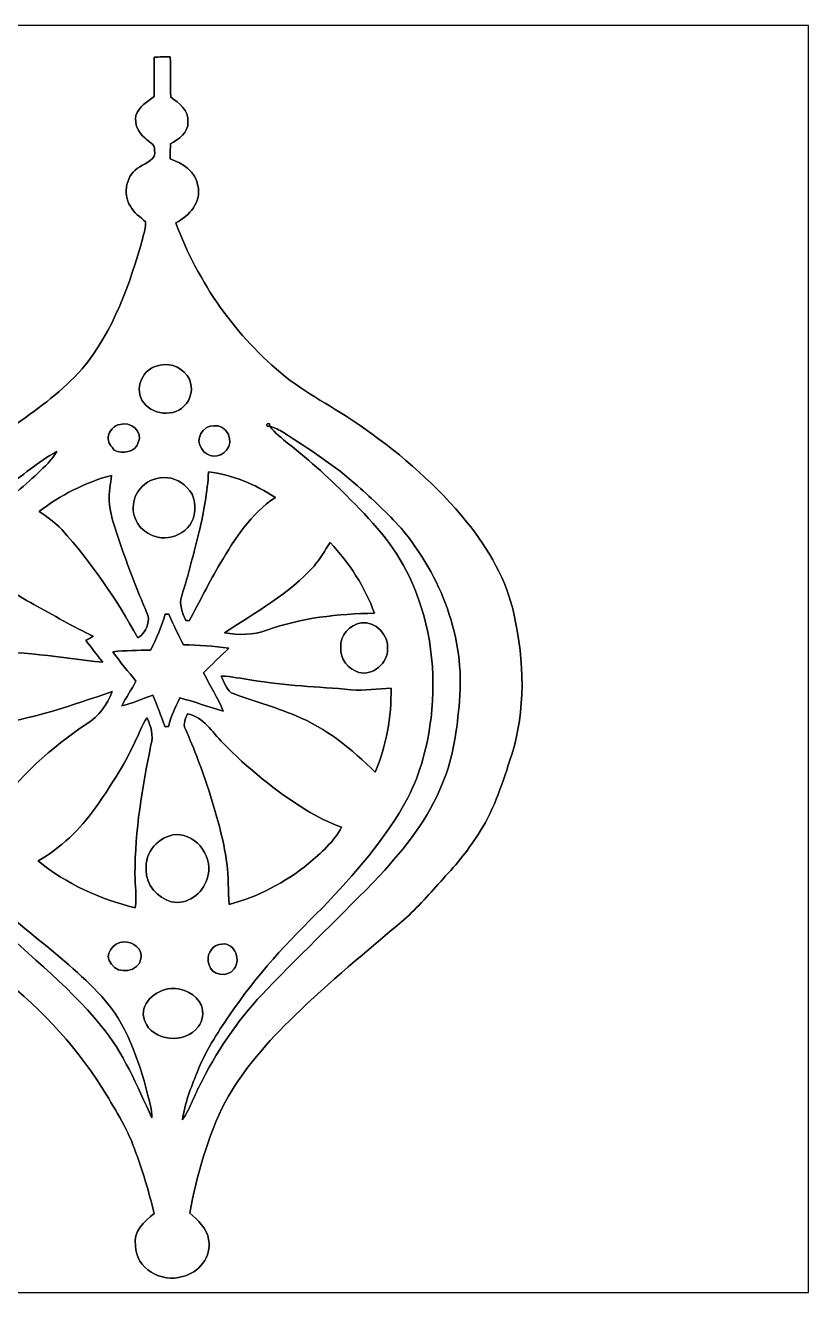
# Model space of a CAD drawing. Header units: centimetres. Extents: x -16.8 to 16.8, y -16.7 to 16.7.
# Drawn here: x -3.83 to 16.77, y -16.67 to 16.67 of the extents above; entities that cross this region are included whole.
import ezdxf

# ---------------------------------------------------------------- set-up
doc = ezdxf.new("R2010")
doc.units = ezdxf.units.CM
doc.header["$MEASUREMENT"] = 0
doc.layers.add('Layer 1', color=7, linetype='Continuous')

msp = doc.modelspace()

# ---------------------------------------------------------------- linework, layer by layer
at = {"layer": 'Layer 1', "color": 7}
for points, knots in [([(-16.77458, 16.66875), (-16.77458, 16.66875), (16.77458, 16.66875), (16.77458, 16.66875), (16.77458, 16.66875), (16.77458, 16.66875), (16.77458, -16.66875), (16.77458, -16.66875), (16.77458, -16.66875), (16.77458, -16.66875), (-16.77458, -16.66875), (-16.77458, -16.66875), (-16.77458, -16.66875), (-16.77458, -16.66875), (-16.77458, 16.66875), (-16.77458, 16.66875), (-16.77458, 16.66875), (-16.77458, 16.66875), (-16.77458, 16.66875), (-16.77458, 16.66875)], [0, 0, 0, 0, 0.16666667, 0.16666667, 0.16666667, 0.16666667, 0.33333333, 0.33333333, 0.33333333, 0.33333333, 0.5, 0.5, 0.5, 0.5, 0.66666667, 0.66666667, 0.66666667, 0.66666667, 1, 1, 1, 1]), ([(-0.44027, 15.83196), (-0.44238, 15.48694), (-0.44027, 15.14193), (-0.44097, 14.79726), (-0.44097, 14.79726), (-0.63324, 14.66532), (-0.84561, 14.52704), (-0.92498, 14.29456), (-0.92498, 14.29456), (-0.96661, 14.07336), (-0.86254, 13.84265), (-0.68898, 13.70647), (-0.68898, 13.70647), (-0.60008, 13.61158), (-0.40958, 13.55196), (-0.43674, 13.38968), (-0.43674, 13.38968), (-0.375, 13.1258), (-0.66111, 13.05877), (-0.82021, 12.948), (-0.82021, 12.948), (-1.18145, 12.7568), (-1.28552, 12.24633), (-1.06998, 11.90978), (-1.06998, 11.90978), (-0.98425, 11.73163), (-0.80574, 11.63461), (-0.67381, 11.49667), (-0.67381, 11.49667), (-0.6537, 11.35733), (-0.71473, 11.21833), (-0.74189, 11.08251), (-0.74189, 11.08251), (-1.08232, 9.85979), (-1.51659, 8.62083), (-2.34033, 7.63164), (-2.34033, 7.63164), (-2.84163, 7.06684), (-3.44946, 6.61282), (-4.06929, 6.18631), (-4.06929, 6.18631), (-5.34035, 5.2892), (-6.70313, 4.47604), (-7.74453, 3.29883), (-7.74453, 3.29883), (-8.45608, 2.52801), (-8.96902, 1.57163), (-9.19057, 0.54434), (-9.19057, 0.54434), (-9.46468, -0.58632), (-9.37189, -1.77341), (-9.10026, -2.89525), (-9.10026, -2.89525), (-8.79722, -4.01144), (-8.25429, -5.06624), (-7.48489, -5.93302), (-7.48489, -5.93302), (-6.68126, -6.84565), (-5.59999, -7.43303), (-4.66901, -8.1975), (-4.66901, -8.1975), (-3.57082, -9.06992), (-2.56434, -10.0778), (-1.81892, -11.27337), (-1.81892, -11.27337), (-1.50213, -11.7923), (-1.17016, -12.30877), (-0.96061, -12.88344), (-0.96061, -12.88344), (-0.75883, -13.44154), (-0.58067, -14.00916), (-0.4445, -14.58736), (-0.4445, -14.58736), (-0.70661, -14.78774), (-1.00436, -15.06855), (-0.93521, -15.43332), (-0.93521, -15.43332), (-0.93451, -16.02811), (-0.23989, -16.42745), (0.2988, -16.24189), (0.2988, -16.24189), (0.72778, -16.15757), (1.08126, -15.7159), (0.98743, -15.27351), (0.98743, -15.27351), (0.94721, -14.97647), (0.70344, -14.76199), (0.49071, -14.57607), (0.49071, -14.57607), (0.68227, -13.5703), (0.95885, -12.57194), (1.42452, -11.65613), (1.42452, -11.65613), (1.88912, -10.79606), (2.54988, -10.06299), (3.24873, -9.38742), (3.24873, -9.38742), (4.15784, -8.49171), (5.15338, -7.69161), (6.12034, -6.86082), (6.12034, -6.86082), (6.49958, -6.5345), (6.82237, -6.15103), (7.1561, -5.78026), (7.1561, -5.78026), (7.52122, -5.39821), (7.85424, -4.98334), (8.13082, -4.53249), (8.13082, -4.53249), (8.52382, -3.92183), (8.73054, -3.21733), (8.95738, -2.53436), (8.95738, -2.53436), (9.33379, -1.34267), (9.29464, -0.0575), (9.02617, 1.15288), (9.02617, 1.15288), (8.83779, 2.06728), (8.35413, 2.89101), (7.77557, 3.61209), (7.77557, 3.61209), (7.00899, 4.55013), (6.09141, 5.35764), (5.10081, 6.0519), (5.10081, 6.0519), (4.42983, 6.5472), (3.66959, 6.90774), (3.01307, 7.42386), (3.01307, 7.42386), (1.70603, 8.47549), (0.70344, 9.90106), (0.12665, 11.4741), (0.12665, 11.4741), (0.48648, 11.6519), (0.80821, 12.02831), (0.70661, 12.45517), (0.70661, 12.45517), (0.64876, 12.82594), (0.30163, 13.0362), (-0.02223, 13.1572), (-0.02223, 13.1572), (-0.02434, 13.28808), (-0.01976, 13.41931), (-0.01552, 13.55019), (-0.01552, 13.55019), (0.19509, 13.67578), (0.46637, 13.84229), (0.44132, 14.12734), (0.44132, 14.12734), (0.48189, 14.43637), (0.20496, 14.61982), (-0.00953, 14.77786), (-0.00953, 14.77786), (-0.01729, 15.1317), (-0.01693, 15.48518), (-0.01976, 15.83866), (-0.01976, 15.83866), (-0.16016, 15.84325), (-0.30057, 15.83725), (-0.44027, 15.83196)], [0, 0, 0, 0, 0.02439024, 0.02439024, 0.02439024, 0.02439024, 0.04878049, 0.04878049, 0.04878049, 0.04878049, 0.07317073, 0.07317073, 0.07317073, 0.07317073, 0.09756098, 0.09756098, 0.09756098, 0.09756098, 0.12195122, 0.12195122, 0.12195122, 0.12195122, 0.14634146, 0.14634146, 0.14634146, 0.14634146, 0.17073171, 0.17073171, 0.17073171, 0.17073171, 0.19512195, 0.19512195, 0.19512195, 0.19512195, 0.2195122, 0.2195122, 0.2195122, 0.2195122, 0.24390244, 0.24390244, 0.24390244, 0.24390244, 0.26829268, 0.26829268, 0.26829268, 0.26829268, 0.29268293, 0.29268293, 0.29268293, 0.29268293, 0.31707317, 0.31707317, 0.31707317, 0.31707317, 0.34146341, 0.34146341, 0.34146341, 0.34146341, 0.36585366, 0.36585366, 0.36585366, 0.36585366, 0.3902439, 0.3902439, 0.3902439, 0.3902439, 0.41463415, 0.41463415, 0.41463415, 0.41463415, 0.43902439, 0.43902439, 0.43902439, 0.43902439, 0.46341463, 0.46341463, 0.46341463, 0.46341463, 0.48780488, 0.48780488, 0.48780488, 0.48780488, 0.51219512, 0.51219512, 0.51219512, 0.51219512, 0.53658537, 0.53658537, 0.53658537, 0.53658537, 0.56097561, 0.56097561, 0.56097561, 0.56097561, 0.58536585, 0.58536585, 0.58536585, 0.58536585, 0.6097561, 0.6097561, 0.6097561, 0.6097561, 0.63414634, 0.63414634, 0.63414634, 0.63414634, 0.65853659, 0.65853659, 0.65853659, 0.65853659, 0.68292683, 0.68292683, 0.68292683, 0.68292683, 0.70731707, 0.70731707, 0.70731707, 0.70731707, 0.73170732, 0.73170732, 0.73170732, 0.73170732, 0.75609756, 0.75609756, 0.75609756, 0.75609756, 0.7804878, 0.7804878, 0.7804878, 0.7804878, 0.80487805, 0.80487805, 0.80487805, 0.80487805, 0.82926829, 0.82926829, 0.82926829, 0.82926829, 0.85365854, 0.85365854, 0.85365854, 0.85365854, 0.87804878, 0.87804878, 0.87804878, 0.87804878, 0.90243902, 0.90243902, 0.90243902, 0.90243902, 0.92682927, 0.92682927, 0.92682927, 0.92682927, 0.95121951, 0.95121951, 0.95121951, 0.95121951, 1, 1, 1, 1]), ([(-0.28469, 7.7276), (0.01799, 7.80697), (0.34572, 7.63411), (0.48225, 7.36), (0.48225, 7.36), (0.59161, 7.12364), (0.52987, 6.82272), (0.33726, 6.6481), (0.33726, 6.6481), (0.00917, 6.32566), (-0.6417, 6.45019), (-0.79975, 6.89222), (-0.79975, 6.89222), (-0.9398, 7.25311), (-0.66287, 7.69126), (-0.28469, 7.7276)], [0, 0, 0, 0, 0.2, 0.2, 0.2, 0.2, 0.4, 0.4, 0.4, 0.4, 0.6, 0.6, 0.6, 0.6, 1, 1, 1, 1]), ([(-1.34267, 6.17291), (-1.07456, 6.25687), (-0.72002, 5.9757), (-0.86254, 5.6963), (-0.86254, 5.6963), (-0.94121, 5.42996), (-1.27176, 5.39115), (-1.4926, 5.4924), (-1.4926, 5.4924), (-1.5681, 5.59188), (-1.68099, 5.70724), (-1.65206, 5.84376), (-1.65206, 5.84376), (-1.63124, 6.00428), (-1.50072, 6.14116), (-1.34267, 6.17291)], [0, 0, 0, 0, 0.2, 0.2, 0.2, 0.2, 0.4, 0.4, 0.4, 0.4, 0.6, 0.6, 0.6, 0.6, 1, 1, 1, 1]), ([(2.60138, 6.12316), (2.72556, 6.08189), (2.84586, 6.02721), (2.95663, 5.95665), (2.95663, 5.95665), (3.62938, 5.52203), (4.31059, 5.09164), (4.9082, 4.55471), (4.9082, 4.55471), (5.30331, 4.19841), (5.6956, 3.83752), (6.05155, 3.44099), (6.05155, 3.44099), (7.10671, 2.19146), (7.73536, 0.54151), (7.58966, -1.10561), (7.58966, -1.10561), (7.52193, -1.83621), (7.43338, -2.58163), (7.1434, -3.26249), (7.1434, -3.26249), (6.7885, -4.18959), (6.14997, -4.97346), (5.48781, -5.69983), (5.48781, -5.69983), (4.51309, -6.71195), (3.49462, -7.68138), (2.51989, -8.69315), (2.51989, -8.69315), (1.83727, -9.38918), (1.28058, -10.1981), (0.83256, -11.06241), (0.83256, -11.06241), (0.64135, -11.41024), (0.51929, -11.79336), (0.29739, -12.12533), (0.29739, -12.12533), (0.35595, -11.69106), (0.52282, -11.2843), (0.68298, -10.87967), (0.68298, -10.87967), (0.89994, -10.34168), (1.20474, -9.84426), (1.53846, -9.37154), (1.53846, -9.37154), (2.23061, -8.33402), (3.08645, -7.41998), (3.97722, -6.55214), (3.97722, -6.55214), (4.81753, -5.66173), (5.65044, -4.74169), (6.22582, -3.65125), (6.22582, -3.65125), (6.56872, -3.00143), (6.74829, -2.27894), (6.8393, -1.55399), (6.8393, -1.55399), (6.97759, -0.35419), (6.84071, 0.89288), (6.34047, 1.99954), (6.34047, 1.99954), (5.98734, 2.85009), (5.36787, 3.55141), (4.71946, 4.19029), (4.71946, 4.19029), (4.20899, 4.71734), (3.66642, 5.21264), (3.08786, 5.66349), (3.08786, 5.66349), (2.91536, 5.80461), (2.73262, 5.94113), (2.60138, 6.12316)], [0, 0, 0, 0, 0.05263158, 0.05263158, 0.05263158, 0.05263158, 0.10526316, 0.10526316, 0.10526316, 0.10526316, 0.15789474, 0.15789474, 0.15789474, 0.15789474, 0.21052632, 0.21052632, 0.21052632, 0.21052632, 0.26315789, 0.26315789, 0.26315789, 0.26315789, 0.31578947, 0.31578947, 0.31578947, 0.31578947, 0.36842105, 0.36842105, 0.36842105, 0.36842105, 0.42105263, 0.42105263, 0.42105263, 0.42105263, 0.47368421, 0.47368421, 0.47368421, 0.47368421, 0.52631579, 0.52631579, 0.52631579, 0.52631579, 0.57894737, 0.57894737, 0.57894737, 0.57894737, 0.63157895, 0.63157895, 0.63157895, 0.63157895, 0.68421053, 0.68421053, 0.68421053, 0.68421053, 0.73684211, 0.73684211, 0.73684211, 0.73684211, 0.78947368, 0.78947368, 0.78947368, 0.78947368, 0.84210526, 0.84210526, 0.84210526, 0.84210526, 0.89473684, 0.89473684, 0.89473684, 0.89473684, 1, 1, 1, 1]), ([(1.12289, 6.13445), (1.4545, 6.18913), (1.68663, 5.72594), (1.45556, 5.49381), (1.45556, 5.49381), (1.29011, 5.26521), (0.94192, 5.29484), (0.80645, 5.53297), (0.80645, 5.53297), (0.61383, 5.76721), (0.82868, 6.15139), (1.12289, 6.13445)], [0, 0, 0, 0, 0.25, 0.25, 0.25, 0.25, 0.5, 0.5, 0.5, 0.5, 1, 1, 1, 1]), ([(2.52836, 6.18525), (2.58551, 6.2036), (2.60491, 6.18419), (2.58692, 6.12669), (2.58692, 6.12669), (2.52942, 6.10835), (2.50966, 6.1281), (2.52836, 6.18525)], [0, 0, 0, 0, 0.33333333, 0.33333333, 0.33333333, 0.33333333, 1, 1, 1, 1]), ([(-4.39067, 4.49439), (-3.92042, 4.80448), (-3.50026, 5.19007), (-3.0039, 5.45959), (-3.0039, 5.45959), (-3.13584, 5.23875), (-3.32317, 5.05954), (-3.50908, 4.88491), (-3.50908, 4.88491), (-3.90701, 4.50321), (-4.34975, 4.17301), (-4.76497, 3.81141), (-4.76497, 3.81141), (-5.33929, 3.30447), (-5.79367, 2.68041), (-6.19337, 2.03094), (-6.19337, 2.03094), (-6.80967, 1.14547), (-7.19279, 0.08079), (-7.18256, -1.00506), (-7.18256, -1.00506), (-7.20725, -1.75895), (-7.08025, -2.51742), (-6.81849, -3.22474), (-6.81849, -3.22474), (-6.48476, -4.11304), (-6.04273, -4.97417), (-5.39503, -5.6769), (-5.39503, -5.6769), (-4.31165, -6.86012), (-2.915, -7.70431), (-1.82174, -8.87765), (-1.82174, -8.87765), (-1.17546, -9.59309), (-0.8576, -10.52795), (-0.61595, -11.44411), (-0.61595, -11.44411), (-0.57185, -11.64978), (-0.49918, -11.8551), (-0.50624, -12.06818), (-0.50624, -12.06818), (-0.89147, -11.22856), (-1.25095, -10.36179), (-1.84432, -9.64106), (-1.84432, -9.64106), (-2.76225, -8.52629), (-3.91866, -7.64575), (-4.94877, -6.6421), (-4.94877, -6.6421), (-5.69172, -5.94572), (-6.42514, -5.21652), (-6.93949, -4.32894), (-6.93949, -4.32894), (-7.51346, -3.35386), (-7.95091, -2.26025), (-7.97207, -1.11513), (-7.97207, -1.11513), (-8.01441, -0.06738), (-7.62706, 0.9458), (-7.07813, 1.82139), (-7.07813, 1.82139), (-6.39586, 2.90371), (-5.40314, 3.73451), (-4.39067, 4.49439)], [0, 0, 0, 0, 0.05882353, 0.05882353, 0.05882353, 0.05882353, 0.11764706, 0.11764706, 0.11764706, 0.11764706, 0.17647059, 0.17647059, 0.17647059, 0.17647059, 0.23529412, 0.23529412, 0.23529412, 0.23529412, 0.29411765, 0.29411765, 0.29411765, 0.29411765, 0.35294118, 0.35294118, 0.35294118, 0.35294118, 0.41176471, 0.41176471, 0.41176471, 0.41176471, 0.47058824, 0.47058824, 0.47058824, 0.47058824, 0.52941176, 0.52941176, 0.52941176, 0.52941176, 0.58823529, 0.58823529, 0.58823529, 0.58823529, 0.64705882, 0.64705882, 0.64705882, 0.64705882, 0.70588235, 0.70588235, 0.70588235, 0.70588235, 0.76470588, 0.76470588, 0.76470588, 0.76470588, 0.82352941, 0.82352941, 0.82352941, 0.82352941, 0.88235294, 0.88235294, 0.88235294, 0.88235294, 1, 1, 1, 1]), ([(-3.47028, 3.88126), (-2.90583, 4.31377), (-2.25778, 4.64361), (-1.57057, 4.83129), (-1.57057, 4.83129), (-1.58926, 4.6041), (-1.63654, 4.37833), (-1.6316, 4.15008), (-1.6316, 4.15008), (-1.59314, 3.69923), (-1.41146, 3.27907), (-1.27423, 2.85256), (-1.27423, 2.85256), (-1.10137, 2.36326), (-0.91863, 1.87748), (-0.71296, 1.40123), (-0.71296, 1.40123), (-0.66075, 1.25342), (-0.55527, 1.09714), (-0.61207, 0.93416), (-0.61207, 0.93416), (-0.6477, 0.77858), (-0.73554, 0.63782), (-0.87454, 0.55492), (-0.87454, 0.55492), (-1.43581, 1.57304), (-2.09091, 2.54388), (-2.87443, 3.40466), (-2.87443, 3.40466), (-3.04624, 3.59445), (-3.26319, 3.73415), (-3.47028, 3.88126)], [0, 0, 0, 0, 0.11111111, 0.11111111, 0.11111111, 0.11111111, 0.22222222, 0.22222222, 0.22222222, 0.22222222, 0.33333333, 0.33333333, 0.33333333, 0.33333333, 0.44444444, 0.44444444, 0.44444444, 0.44444444, 0.55555556, 0.55555556, 0.55555556, 0.55555556, 0.66666667, 0.66666667, 0.66666667, 0.66666667, 0.77777778, 0.77777778, 0.77777778, 0.77777778, 1, 1, 1, 1]), ([(-0.28399, 4.76215), (-0.0254, 4.80483), (0.24483, 4.70711), (0.41628, 4.5085), (0.41628, 4.5085), (0.64558, 4.30953), (0.66781, 3.96205), (0.58103, 3.68864), (0.58103, 3.68864), (0.40181, 3.19405), (-0.29633, 3.02789), (-0.69039, 3.36621), (-0.69039, 3.36621), (-1.01318, 3.58951), (-1.08973, 4.07811), (-0.87242, 4.39984), (-0.87242, 4.39984), (-0.74224, 4.59881), (-0.52352, 4.74239), (-0.28399, 4.76215)], [0, 0, 0, 0, 0.16666667, 0.16666667, 0.16666667, 0.16666667, 0.33333333, 0.33333333, 0.33333333, 0.33333333, 0.5, 0.5, 0.5, 0.5, 0.66666667, 0.66666667, 0.66666667, 0.66666667, 1, 1, 1, 1]), ([(0.98743, 4.92054), (1.61713, 4.85387), (2.21897, 4.5914), (2.74567, 4.2478), (2.74567, 4.2478), (2.10291, 3.82587), (1.68134, 3.16195), (1.29364, 2.51531), (1.29364, 2.51531), (1.00224, 2.02212), (0.75353, 1.5053), (0.47449, 1.00506), (0.47449, 1.00506), (0.45226, 1.00718), (0.40852, 1.01177), (0.38629, 1.01424), (0.38629, 1.01424), (0.29916, 1.21744), (0.20391, 1.43827), (0.28046, 1.66194), (0.28046, 1.66194), (0.46038, 2.21897), (0.59408, 2.78906), (0.73978, 3.35562), (0.73978, 3.35562), (0.86607, 3.86927), (0.95462, 4.39244), (0.98743, 4.92054)], [0, 0, 0, 0, 0.125, 0.125, 0.125, 0.125, 0.25, 0.25, 0.25, 0.25, 0.375, 0.375, 0.375, 0.375, 0.5, 0.5, 0.5, 0.5, 0.625, 0.625, 0.625, 0.625, 0.75, 0.75, 0.75, 0.75, 1, 1, 1, 1]), ([(4.18888, 3.06246), (4.68736, 2.52448), (5.10364, 1.89512), (5.3527, 1.20262), (5.3527, 1.20262), (4.39526, 1.18886), (3.42653, 1.0855), (2.5213, 0.75883), (2.5213, 0.75883), (2.16711, 0.61983), (1.77341, 0.63041), (1.40335, 0.68686), (1.40335, 0.68686), (2.22003, 1.22908), (3.10056, 1.70639), (3.76237, 2.44616), (3.76237, 2.44616), (3.92112, 2.63948), (4.04601, 2.8575), (4.18888, 3.06246)], [0, 0, 0, 0, 0.16666667, 0.16666667, 0.16666667, 0.16666667, 0.33333333, 0.33333333, 0.33333333, 0.33333333, 0.5, 0.5, 0.5, 0.5, 0.66666667, 0.66666667, 0.66666667, 0.66666667, 1, 1, 1, 1]), ([(-5.84835, 0.12136), (-5.71147, 0.96661), (-5.37245, 1.78964), (-4.8514, 2.4698), (-4.8514, 2.4698), (-4.67889, 2.25108), (-4.50638, 2.02636), (-4.28731, 1.85103), (-4.28731, 1.85103), (-4.07494, 1.69263), (-3.84316, 1.56351), (-3.61174, 1.43545), (-3.61174, 1.43545), (-3.09104, 1.15605), (-2.5841, 0.8509), (-2.04893, 0.59902), (-2.04893, 0.59902), (-2.11314, 0.56056), (-2.1784, 0.52352), (-2.24331, 0.48613), (-2.24331, 0.48613), (-2.09585, 0.29492), (-1.94204, 0.10866), (-1.79917, -0.08643), (-1.79917, -0.08643), (-2.90019, 0.03316), (-4.00015, 0.23777), (-5.11246, 0.17533), (-5.11246, 0.17533), (-5.35799, 0.15875), (-5.60317, 0.13794), (-5.84835, 0.12136)], [0, 0, 0, 0, 0.11111111, 0.11111111, 0.11111111, 0.11111111, 0.22222222, 0.22222222, 0.22222222, 0.22222222, 0.33333333, 0.33333333, 0.33333333, 0.33333333, 0.44444444, 0.44444444, 0.44444444, 0.44444444, 0.55555556, 0.55555556, 0.55555556, 0.55555556, 0.66666667, 0.66666667, 0.66666667, 0.66666667, 0.77777778, 0.77777778, 0.77777778, 0.77777778, 1, 1, 1, 1]), ([(-0.15169, 1.17828), (-0.12876, 1.17828), (-0.08326, 1.17793), (-0.06068, 1.17757), (-0.06068, 1.17757), (0.05856, 0.90452), (0.18733, 0.63535), (0.32844, 0.37289), (0.32844, 0.37289), (0.72813, 0.36901), (1.12712, 0.33867), (1.52365, 0.28893), (1.52365, 0.28893), (1.29928, 0.07408), (1.07315, -0.1397), (0.85725, -0.36336), (0.85725, -0.36336), (1.02341, -0.70168), (1.22414, -1.0227), (1.37513, -1.36878), (1.37513, -1.36878), (0.98813, -1.27176), (0.61913, -1.11478), (0.23001, -1.02553), (0.23001, -1.02553), (0.11571, -1.26894), (-0.00247, -1.51271), (-0.0702, -1.77412), (-0.0702, -1.77412), (-0.09208, -1.77624), (-0.13582, -1.78047), (-0.15769, -1.78294), (-0.15769, -1.78294), (-0.26141, -1.5046), (-0.36301, -1.22555), (-0.47766, -0.95179), (-0.47766, -0.95179), (-0.75142, -1.04316), (-1.01318, -1.17122), (-1.29681, -1.23014), (-1.29681, -1.23014), (-1.18145, -1.01036), (-1.04175, -0.80433), (-0.92251, -0.58702), (-0.92251, -0.58702), (-1.1236, -0.32703), (-1.34514, -0.08184), (-1.52788, 0.19191), (-1.52788, 0.19191), (-1.19944, 0.22543), (-0.86889, 0.22895), (-0.53869, 0.23354), (-0.53869, 0.23354), (-0.37677, 0.53375), (-0.26176, 0.85619), (-0.15169, 1.17828)], [0, 0, 0, 0, 0.06666667, 0.06666667, 0.06666667, 0.06666667, 0.13333333, 0.13333333, 0.13333333, 0.13333333, 0.2, 0.2, 0.2, 0.2, 0.26666667, 0.26666667, 0.26666667, 0.26666667, 0.33333333, 0.33333333, 0.33333333, 0.33333333, 0.4, 0.4, 0.4, 0.4, 0.46666667, 0.46666667, 0.46666667, 0.46666667, 0.53333333, 0.53333333, 0.53333333, 0.53333333, 0.6, 0.6, 0.6, 0.6, 0.66666667, 0.66666667, 0.66666667, 0.66666667, 0.73333333, 0.73333333, 0.73333333, 0.73333333, 0.8, 0.8, 0.8, 0.8, 0.86666667, 0.86666667, 0.86666667, 0.86666667, 1, 1, 1, 1]), ([(5.00556, 0.95321), (5.38021, 0.99871), (5.73017, 0.63535), (5.69666, 0.26282), (5.69666, 0.26282), (5.70406, -0.10936), (5.3146, -0.44944), (4.94242, -0.35313), (4.94242, -0.35313), (4.6669, -0.26599), (4.43689, -0.00106), (4.46687, 0.29986), (4.46687, 0.29986), (4.43512, 0.61877), (4.70253, 0.90382), (5.00556, 0.95321)], [0, 0, 0, 0, 0.2, 0.2, 0.2, 0.2, 0.4, 0.4, 0.4, 0.4, 0.6, 0.6, 0.6, 0.6, 1, 1, 1, 1]), ([(1.31763, -0.44732), (1.59032, -0.46073), (1.85879, -0.51788), (2.12901, -0.55598), (2.12901, -0.55598), (2.9905, -0.70026), (3.86503, -0.72954), (4.73393, -0.80716), (4.73393, -0.80716), (5.0867, -0.84173), (5.43877, -0.77999), (5.7912, -0.76553), (5.7912, -0.76553), (5.79296, -1.51977), (5.67478, -2.28494), (5.36646, -2.97744), (5.36646, -2.97744), (4.76003, -2.37067), (4.07564, -1.81398), (3.27307, -1.49013), (3.27307, -1.49013), (2.72274, -1.24813), (2.13395, -1.11196), (1.57798, -0.88688), (1.57798, -0.88688), (1.44639, -0.77117), (1.39347, -0.59902), (1.31763, -0.44732)], [0, 0, 0, 0, 0.125, 0.125, 0.125, 0.125, 0.25, 0.25, 0.25, 0.25, 0.375, 0.375, 0.375, 0.375, 0.5, 0.5, 0.5, 0.5, 0.625, 0.625, 0.625, 0.625, 0.75, 0.75, 0.75, 0.75, 1, 1, 1, 1]), ([(-4.79108, -1.73743), (-3.67383, -1.59632), (-2.60773, -1.21567), (-1.54623, -0.8576), (-1.54623, -0.8576), (-1.67076, -1.19944), (-1.90112, -1.51095), (-2.21439, -1.70215), (-2.21439, -1.70215), (-3.1429, -2.33786), (-4.03401, -3.07869), (-4.63585, -4.04283), (-4.63585, -4.04283), (-4.66337, -4.04213), (-4.71876, -4.04107), (-4.74627, -4.04036), (-4.74627, -4.04036), (-4.95759, -3.71969), (-5.1749, -3.40184), (-5.35199, -3.06105), (-5.35199, -3.06105), (-5.55343, -2.65748), (-5.69454, -2.22638), (-5.81237, -1.79211), (-5.81237, -1.79211), (-5.4737, -1.7526), (-5.13009, -1.78329), (-4.79108, -1.73743)], [0, 0, 0, 0, 0.125, 0.125, 0.125, 0.125, 0.25, 0.25, 0.25, 0.25, 0.375, 0.375, 0.375, 0.375, 0.5, 0.5, 0.5, 0.5, 0.625, 0.625, 0.625, 0.625, 0.75, 0.75, 0.75, 0.75, 1, 1, 1, 1]), ([(-0.95215, -2.1904), (-0.84843, -1.97379), (-0.76376, -1.74696), (-0.63535, -1.5434), (-0.63535, -1.5434), (-0.52776, -1.7653), (-0.45755, -2.01295), (-0.52811, -2.26025), (-0.52811, -2.26025), (-0.75706, -3.3782), (-0.95038, -4.51203), (-0.94968, -5.65714), (-0.94968, -5.65714), (-0.95215, -5.95171), (-0.89782, -6.25016), (-0.94333, -6.54403), (-0.94333, -6.54403), (-1.86866, -6.31543), (-2.75555, -5.91679), (-3.49814, -5.31283), (-3.49814, -5.31283), (-2.90124, -4.96993), (-2.39677, -4.48663), (-1.99849, -3.92818), (-1.99849, -3.92818), (-1.60937, -3.37502), (-1.24143, -2.80282), (-0.95215, -2.1904)], [0, 0, 0, 0, 0.125, 0.125, 0.125, 0.125, 0.25, 0.25, 0.25, 0.25, 0.375, 0.375, 0.375, 0.375, 0.5, 0.5, 0.5, 0.5, 0.625, 0.625, 0.625, 0.625, 0.75, 0.75, 0.75, 0.75, 1, 1, 1, 1]), ([(0.43533, -1.44039), (0.85972, -1.52929), (1.07703, -1.91982), (1.35925, -2.20416), (1.35925, -2.20416), (2.01718, -2.87267), (2.74814, -3.4731), (3.54471, -3.96981), (3.54471, -3.96981), (3.84739, -4.14091), (4.15396, -4.31377), (4.48592, -4.42313), (4.48592, -4.42313), (4.28484, -4.81154), (3.94476, -5.10222), (3.61809, -5.38198), (3.61809, -5.38198), (3.0039, -5.87622), (2.29059, -6.2551), (1.52612, -6.45513), (1.52612, -6.45513), (1.50001, -6.09671), (1.51659, -5.73581), (1.46403, -5.37986), (1.46403, -5.37986), (1.38606, -4.72017), (1.18569, -4.08411), (0.9906, -3.45193), (0.9906, -3.45193), (0.81492, -2.90618), (0.61101, -2.36961), (0.37747, -1.84644), (0.37747, -1.84644), (0.30515, -1.71062), (0.37994, -1.56633), (0.43533, -1.44039)], [0, 0, 0, 0, 0.1, 0.1, 0.1, 0.1, 0.2, 0.2, 0.2, 0.2, 0.3, 0.3, 0.3, 0.3, 0.4, 0.4, 0.4, 0.4, 0.5, 0.5, 0.5, 0.5, 0.6, 0.6, 0.6, 0.6, 0.7, 0.7, 0.7, 0.7, 0.8, 0.8, 0.8, 0.8, 1, 1, 1, 1]), ([(0.1337, -4.61751), (0.69956, -4.61574), (1.143, -5.2511), (0.94933, -5.78062), (0.94933, -5.78062), (0.83397, -6.17291), (0.42122, -6.48159), (0.00388, -6.38422), (0.00388, -6.38422), (-0.35736, -6.28368), (-0.6671, -5.94395), (-0.65052, -5.55449), (-0.65052, -5.55449), (-0.70732, -5.08706), (-0.32314, -4.65843), (0.1337, -4.61751)], [0, 0, 0, 0, 0.2, 0.2, 0.2, 0.2, 0.4, 0.4, 0.4, 0.4, 0.6, 0.6, 0.6, 0.6, 1, 1, 1, 1]), ([(-1.24495, -7.44432), (-1.01106, -7.43373), (-0.7306, -7.61541), (-0.79269, -7.88423), (-0.79269, -7.88423), (-0.8449, -8.22713), (-1.39065, -8.31144), (-1.56916, -8.02569), (-1.56916, -8.02569), (-1.79176, -7.79392), (-1.51448, -7.44432), (-1.24495, -7.44432)], [0, 0, 0, 0, 0.25, 0.25, 0.25, 0.25, 0.5, 0.5, 0.5, 0.5, 1, 1, 1, 1]), ([(1.26788, -7.51346), (1.63195, -7.39316), (1.86302, -7.88494), (1.65911, -8.14881), (1.65911, -8.14881), (1.49895, -8.39576), (1.05657, -8.32485), (0.9973, -8.03099), (0.9973, -8.03099), (0.91193, -7.8232), (1.04387, -7.55333), (1.26788, -7.51346)], [0, 0, 0, 0, 0.25, 0.25, 0.25, 0.25, 0.5, 0.5, 0.5, 0.5, 1, 1, 1, 1]), ([(-0.00635, -8.67022), (0.31256, -8.65187), (0.66428, -8.81098), (0.79834, -9.11507), (0.79834, -9.11507), (0.85796, -9.29957), (0.84384, -9.52253), (0.71155, -9.67352), (0.71155, -9.67352), (0.37571, -10.13672), (-0.49283, -10.06828), (-0.69533, -9.51301), (-0.69533, -9.51301), (-0.86431, -9.07627), (-0.40605, -8.69774), (-0.00635, -8.67022)], [0, 0, 0, 0, 0.2, 0.2, 0.2, 0.2, 0.4, 0.4, 0.4, 0.4, 0.6, 0.6, 0.6, 0.6, 1, 1, 1, 1])]:
    msp.add_open_spline(points, degree=3, knots=knots, dxfattribs=at)
at = {"layer": 'Layer 1', "color": 8}
for points, knots in [([(-0.44027, 15.83196), (-0.30057, 15.83725), (-0.16016, 15.84325), (-0.01976, 15.83866), (-0.01976, 15.83866), (-0.01693, 15.48518), (-0.01729, 15.1317), (-0.00953, 14.77786), (-0.00953, 14.77786), (0.20496, 14.61982), (0.48189, 14.43637), (0.44132, 14.12734), (0.44132, 14.12734), (0.46637, 13.84229), (0.19509, 13.67578), (-0.01552, 13.55019), (-0.01552, 13.55019), (-0.01976, 13.41931), (-0.02434, 13.28808), (-0.02223, 13.1572), (-0.02223, 13.1572), (0.30163, 13.0362), (0.64876, 12.82594), (0.70661, 12.45517), (0.70661, 12.45517), (0.80821, 12.02831), (0.48648, 11.6519), (0.12665, 11.4741), (0.12665, 11.4741), (0.70344, 9.90106), (1.70603, 8.47549), (3.01307, 7.42386), (3.01307, 7.42386), (3.66959, 6.90774), (4.42983, 6.5472), (5.10081, 6.0519), (5.10081, 6.0519), (6.09141, 5.35764), (7.00899, 4.55013), (7.77557, 3.61209), (7.77557, 3.61209), (8.35413, 2.89101), (8.83779, 2.06728), (9.02617, 1.15288), (9.02617, 1.15288), (9.29464, -0.0575), (9.33379, -1.34267), (8.95738, -2.53436), (8.95738, -2.53436), (8.73054, -3.21733), (8.52382, -3.92183), (8.13082, -4.53249), (8.13082, -4.53249), (7.85424, -4.98334), (7.52122, -5.39821), (7.1561, -5.78026), (7.1561, -5.78026), (6.82237, -6.15103), (6.49958, -6.5345), (6.12034, -6.86082), (6.12034, -6.86082), (5.15338, -7.69161), (4.15784, -8.49171), (3.24873, -9.38742), (3.24873, -9.38742), (2.54988, -10.06299), (1.88912, -10.79606), (1.42452, -11.65613), (1.42452, -11.65613), (0.95885, -12.57194), (0.68227, -13.5703), (0.49071, -14.57607), (0.49071, -14.57607), (0.70344, -14.76199), (0.94721, -14.97647), (0.98743, -15.27351), (0.98743, -15.27351), (1.08126, -15.7159), (0.72778, -16.15757), (0.2988, -16.24189), (0.2988, -16.24189), (-0.23989, -16.42745), (-0.93451, -16.02811), (-0.93521, -15.43332), (-0.93521, -15.43332), (-1.00436, -15.06855), (-0.70661, -14.78774), (-0.4445, -14.58736), (-0.4445, -14.58736), (-0.58067, -14.00916), (-0.75883, -13.44154), (-0.96061, -12.88344), (-0.96061, -12.88344), (-1.17016, -12.30877), (-1.50213, -11.7923), (-1.81892, -11.27337), (-1.81892, -11.27337), (-2.56434, -10.0778), (-3.57082, -9.06992), (-4.66901, -8.1975), (-4.66901, -8.1975), (-5.59999, -7.43303), (-6.68126, -6.84565), (-7.48489, -5.93302), (-7.48489, -5.93302), (-8.25429, -5.06624), (-8.79722, -4.01144), (-9.10026, -2.89525), (-9.10026, -2.89525), (-9.37189, -1.77341), (-9.46468, -0.58632), (-9.19057, 0.54434), (-9.19057, 0.54434), (-8.96902, 1.57163), (-8.45608, 2.52801), (-7.74453, 3.29883), (-7.74453, 3.29883), (-6.70313, 4.47604), (-5.34035, 5.2892), (-4.06929, 6.18631), (-4.06929, 6.18631), (-3.44946, 6.61282), (-2.84163, 7.06684), (-2.34033, 7.63164), (-2.34033, 7.63164), (-1.51659, 8.62083), (-1.08232, 9.85979), (-0.74189, 11.08251), (-0.74189, 11.08251), (-0.71473, 11.21833), (-0.6537, 11.35733), (-0.67381, 11.49667), (-0.67381, 11.49667), (-0.80574, 11.63461), (-0.98425, 11.73163), (-1.06998, 11.90978), (-1.06998, 11.90978), (-1.28552, 12.24633), (-1.18145, 12.7568), (-0.82021, 12.948), (-0.82021, 12.948), (-0.66111, 13.05877), (-0.375, 13.1258), (-0.43674, 13.38968), (-0.43674, 13.38968), (-0.40958, 13.55196), (-0.60008, 13.61158), (-0.68898, 13.70647), (-0.68898, 13.70647), (-0.86254, 13.84265), (-0.96661, 14.07336), (-0.92498, 14.29456), (-0.92498, 14.29456), (-0.84561, 14.52704), (-0.63324, 14.66532), (-0.44097, 14.79726), (-0.44097, 14.79726), (-0.44027, 15.14193), (-0.44238, 15.48694), (-0.44027, 15.83196), (-0.44027, 15.83196), (-0.44027, 15.83196), (-0.44027, 15.83196), (-0.44027, 15.83196)], [0, 0, 0, 0, 0.02380952, 0.02380952, 0.02380952, 0.02380952, 0.04761905, 0.04761905, 0.04761905, 0.04761905, 0.07142857, 0.07142857, 0.07142857, 0.07142857, 0.0952381, 0.0952381, 0.0952381, 0.0952381, 0.11904762, 0.11904762, 0.11904762, 0.11904762, 0.14285714, 0.14285714, 0.14285714, 0.14285714, 0.16666667, 0.16666667, 0.16666667, 0.16666667, 0.19047619, 0.19047619, 0.19047619, 0.19047619, 0.21428571, 0.21428571, 0.21428571, 0.21428571, 0.23809524, 0.23809524, 0.23809524, 0.23809524, 0.26190476, 0.26190476, 0.26190476, 0.26190476, 0.28571429, 0.28571429, 0.28571429, 0.28571429, 0.30952381, 0.30952381, 0.30952381, 0.30952381, 0.33333333, 0.33333333, 0.33333333, 0.33333333, 0.35714286, 0.35714286, 0.35714286, 0.35714286, 0.38095238, 0.38095238, 0.38095238, 0.38095238, 0.4047619, 0.4047619, 0.4047619, 0.4047619, 0.42857143, 0.42857143, 0.42857143, 0.42857143, 0.45238095, 0.45238095, 0.45238095, 0.45238095, 0.47619048, 0.47619048, 0.47619048, 0.47619048, 0.5, 0.5, 0.5, 0.5, 0.52380952, 0.52380952, 0.52380952, 0.52380952, 0.54761905, 0.54761905, 0.54761905, 0.54761905, 0.57142857, 0.57142857, 0.57142857, 0.57142857, 0.5952381, 0.5952381, 0.5952381, 0.5952381, 0.61904762, 0.61904762, 0.61904762, 0.61904762, 0.64285714, 0.64285714, 0.64285714, 0.64285714, 0.66666667, 0.66666667, 0.66666667, 0.66666667, 0.69047619, 0.69047619, 0.69047619, 0.69047619, 0.71428571, 0.71428571, 0.71428571, 0.71428571, 0.73809524, 0.73809524, 0.73809524, 0.73809524, 0.76190476, 0.76190476, 0.76190476, 0.76190476, 0.78571429, 0.78571429, 0.78571429, 0.78571429, 0.80952381, 0.80952381, 0.80952381, 0.80952381, 0.83333333, 0.83333333, 0.83333333, 0.83333333, 0.85714286, 0.85714286, 0.85714286, 0.85714286, 0.88095238, 0.88095238, 0.88095238, 0.88095238, 0.9047619, 0.9047619, 0.9047619, 0.9047619, 0.92857143, 0.92857143, 0.92857143, 0.92857143, 0.95238095, 0.95238095, 0.95238095, 0.95238095, 1, 1, 1, 1]), ([(-0.28469, 7.7276), (-0.66287, 7.69126), (-0.9398, 7.25311), (-0.79975, 6.89222), (-0.79975, 6.89222), (-0.6417, 6.45019), (0.00917, 6.32566), (0.33726, 6.6481), (0.33726, 6.6481), (0.52987, 6.82272), (0.59161, 7.12364), (0.48225, 7.36), (0.48225, 7.36), (0.34572, 7.63411), (0.01799, 7.80697), (-0.28469, 7.7276), (-0.28469, 7.7276), (-0.28469, 7.7276), (-0.28469, 7.7276), (-0.28469, 7.7276)], [0, 0, 0, 0, 0.16666667, 0.16666667, 0.16666667, 0.16666667, 0.33333333, 0.33333333, 0.33333333, 0.33333333, 0.5, 0.5, 0.5, 0.5, 0.66666667, 0.66666667, 0.66666667, 0.66666667, 1, 1, 1, 1]), ([(-1.34267, 6.17291), (-1.50072, 6.14116), (-1.63124, 6.00428), (-1.65206, 5.84376), (-1.65206, 5.84376), (-1.68099, 5.70724), (-1.5681, 5.59188), (-1.4926, 5.4924), (-1.4926, 5.4924), (-1.27176, 5.39115), (-0.94121, 5.42996), (-0.86254, 5.6963), (-0.86254, 5.6963), (-0.72002, 5.9757), (-1.07456, 6.25687), (-1.34267, 6.17291), (-1.34267, 6.17291), (-1.34267, 6.17291), (-1.34267, 6.17291), (-1.34267, 6.17291)], [0, 0, 0, 0, 0.16666667, 0.16666667, 0.16666667, 0.16666667, 0.33333333, 0.33333333, 0.33333333, 0.33333333, 0.5, 0.5, 0.5, 0.5, 0.66666667, 0.66666667, 0.66666667, 0.66666667, 1, 1, 1, 1]), ([(2.60138, 6.12316), (2.73262, 5.94113), (2.91536, 5.80461), (3.08786, 5.66349), (3.08786, 5.66349), (3.66642, 5.21264), (4.20899, 4.71734), (4.71946, 4.19029), (4.71946, 4.19029), (5.36787, 3.55141), (5.98734, 2.85009), (6.34047, 1.99954), (6.34047, 1.99954), (6.84071, 0.89288), (6.97759, -0.35419), (6.8393, -1.55399), (6.8393, -1.55399), (6.74829, -2.27894), (6.56872, -3.00143), (6.22582, -3.65125), (6.22582, -3.65125), (5.65044, -4.74169), (4.81753, -5.66173), (3.97722, -6.55214), (3.97722, -6.55214), (3.08645, -7.41998), (2.23061, -8.33402), (1.53846, -9.37154), (1.53846, -9.37154), (1.20474, -9.84426), (0.89994, -10.34168), (0.68298, -10.87967), (0.68298, -10.87967), (0.52282, -11.2843), (0.35595, -11.69106), (0.29739, -12.12533), (0.29739, -12.12533), (0.51929, -11.79336), (0.64135, -11.41024), (0.83256, -11.06241), (0.83256, -11.06241), (1.28058, -10.1981), (1.83727, -9.38918), (2.51989, -8.69315), (2.51989, -8.69315), (3.49462, -7.68138), (4.51309, -6.71195), (5.48781, -5.69983), (5.48781, -5.69983), (6.14997, -4.97346), (6.7885, -4.18959), (7.1434, -3.26249), (7.1434, -3.26249), (7.43338, -2.58163), (7.52193, -1.83621), (7.58966, -1.10561), (7.58966, -1.10561), (7.73536, 0.54151), (7.10671, 2.19146), (6.05155, 3.44099), (6.05155, 3.44099), (5.6956, 3.83752), (5.30331, 4.19841), (4.9082, 4.55471), (4.9082, 4.55471), (4.31059, 5.09164), (3.62938, 5.52203), (2.95663, 5.95665), (2.95663, 5.95665), (2.84586, 6.02721), (2.72556, 6.08189), (2.60138, 6.12316), (2.60138, 6.12316), (2.60138, 6.12316), (2.60138, 6.12316), (2.60138, 6.12316)], [0, 0, 0, 0, 0.05, 0.05, 0.05, 0.05, 0.1, 0.1, 0.1, 0.1, 0.15, 0.15, 0.15, 0.15, 0.2, 0.2, 0.2, 0.2, 0.25, 0.25, 0.25, 0.25, 0.3, 0.3, 0.3, 0.3, 0.35, 0.35, 0.35, 0.35, 0.4, 0.4, 0.4, 0.4, 0.45, 0.45, 0.45, 0.45, 0.5, 0.5, 0.5, 0.5, 0.55, 0.55, 0.55, 0.55, 0.6, 0.6, 0.6, 0.6, 0.65, 0.65, 0.65, 0.65, 0.7, 0.7, 0.7, 0.7, 0.75, 0.75, 0.75, 0.75, 0.8, 0.8, 0.8, 0.8, 0.85, 0.85, 0.85, 0.85, 0.9, 0.9, 0.9, 0.9, 1, 1, 1, 1]), ([(1.12289, 6.13445), (0.82868, 6.15139), (0.61383, 5.76721), (0.80645, 5.53297), (0.80645, 5.53297), (0.94192, 5.29484), (1.29011, 5.26521), (1.45556, 5.49381), (1.45556, 5.49381), (1.68663, 5.72594), (1.4545, 6.18913), (1.12289, 6.13445), (1.12289, 6.13445), (1.12289, 6.13445), (1.12289, 6.13445), (1.12289, 6.13445)], [0, 0, 0, 0, 0.2, 0.2, 0.2, 0.2, 0.4, 0.4, 0.4, 0.4, 0.6, 0.6, 0.6, 0.6, 1, 1, 1, 1]), ([(2.52836, 6.18525), (2.50966, 6.1281), (2.52942, 6.10835), (2.58692, 6.12669), (2.58692, 6.12669), (2.60491, 6.18419), (2.58551, 6.2036), (2.52836, 6.18525), (2.52836, 6.18525), (2.52836, 6.18525), (2.52836, 6.18525), (2.52836, 6.18525)], [0, 0, 0, 0, 0.25, 0.25, 0.25, 0.25, 0.5, 0.5, 0.5, 0.5, 1, 1, 1, 1]), ([(-4.39067, 4.49439), (-5.40314, 3.73451), (-6.39586, 2.90371), (-7.07813, 1.82139), (-7.07813, 1.82139), (-7.62706, 0.9458), (-8.01441, -0.06738), (-7.97207, -1.11513), (-7.97207, -1.11513), (-7.95091, -2.26025), (-7.51346, -3.35386), (-6.93949, -4.32894), (-6.93949, -4.32894), (-6.42514, -5.21652), (-5.69172, -5.94572), (-4.94877, -6.6421), (-4.94877, -6.6421), (-3.91866, -7.64575), (-2.76225, -8.52629), (-1.84432, -9.64106), (-1.84432, -9.64106), (-1.25095, -10.36179), (-0.89147, -11.22856), (-0.50624, -12.06818), (-0.50624, -12.06818), (-0.49918, -11.8551), (-0.57185, -11.64978), (-0.61595, -11.44411), (-0.61595, -11.44411), (-0.8576, -10.52795), (-1.17546, -9.59309), (-1.82174, -8.87765), (-1.82174, -8.87765), (-2.915, -7.70431), (-4.31165, -6.86012), (-5.39503, -5.6769), (-5.39503, -5.6769), (-6.04273, -4.97417), (-6.48476, -4.11304), (-6.81849, -3.22474), (-6.81849, -3.22474), (-7.08025, -2.51742), (-7.20725, -1.75895), (-7.18256, -1.00506), (-7.18256, -1.00506), (-7.19279, 0.08079), (-6.80967, 1.14547), (-6.19337, 2.03094), (-6.19337, 2.03094), (-5.79367, 2.68041), (-5.33929, 3.30447), (-4.76497, 3.81141), (-4.76497, 3.81141), (-4.34975, 4.17301), (-3.90701, 4.50321), (-3.50908, 4.88491), (-3.50908, 4.88491), (-3.32317, 5.05954), (-3.13584, 5.23875), (-3.0039, 5.45959), (-3.0039, 5.45959), (-3.50026, 5.19007), (-3.92042, 4.80448), (-4.39067, 4.49439), (-4.39067, 4.49439), (-4.39067, 4.49439), (-4.39067, 4.49439), (-4.39067, 4.49439)], [0, 0, 0, 0, 0.05555556, 0.05555556, 0.05555556, 0.05555556, 0.11111111, 0.11111111, 0.11111111, 0.11111111, 0.16666667, 0.16666667, 0.16666667, 0.16666667, 0.22222222, 0.22222222, 0.22222222, 0.22222222, 0.27777778, 0.27777778, 0.27777778, 0.27777778, 0.33333333, 0.33333333, 0.33333333, 0.33333333, 0.38888889, 0.38888889, 0.38888889, 0.38888889, 0.44444444, 0.44444444, 0.44444444, 0.44444444, 0.5, 0.5, 0.5, 0.5, 0.55555556, 0.55555556, 0.55555556, 0.55555556, 0.61111111, 0.61111111, 0.61111111, 0.61111111, 0.66666667, 0.66666667, 0.66666667, 0.66666667, 0.72222222, 0.72222222, 0.72222222, 0.72222222, 0.77777778, 0.77777778, 0.77777778, 0.77777778, 0.83333333, 0.83333333, 0.83333333, 0.83333333, 0.88888889, 0.88888889, 0.88888889, 0.88888889, 1, 1, 1, 1]), ([(-3.47028, 3.88126), (-3.26319, 3.73415), (-3.04624, 3.59445), (-2.87443, 3.40466), (-2.87443, 3.40466), (-2.09091, 2.54388), (-1.43581, 1.57304), (-0.87454, 0.55492), (-0.87454, 0.55492), (-0.73554, 0.63782), (-0.6477, 0.77858), (-0.61207, 0.93416), (-0.61207, 0.93416), (-0.55527, 1.09714), (-0.66075, 1.25342), (-0.71296, 1.40123), (-0.71296, 1.40123), (-0.91863, 1.87748), (-1.10137, 2.36326), (-1.27423, 2.85256), (-1.27423, 2.85256), (-1.41146, 3.27907), (-1.59314, 3.69923), (-1.6316, 4.15008), (-1.6316, 4.15008), (-1.63654, 4.37833), (-1.58926, 4.6041), (-1.57057, 4.83129), (-1.57057, 4.83129), (-2.25778, 4.64361), (-2.90583, 4.31377), (-3.47028, 3.88126), (-3.47028, 3.88126), (-3.47028, 3.88126), (-3.47028, 3.88126), (-3.47028, 3.88126)], [0, 0, 0, 0, 0.1, 0.1, 0.1, 0.1, 0.2, 0.2, 0.2, 0.2, 0.3, 0.3, 0.3, 0.3, 0.4, 0.4, 0.4, 0.4, 0.5, 0.5, 0.5, 0.5, 0.6, 0.6, 0.6, 0.6, 0.7, 0.7, 0.7, 0.7, 0.8, 0.8, 0.8, 0.8, 1, 1, 1, 1]), ([(-0.28399, 4.76215), (-0.52352, 4.74239), (-0.74224, 4.59881), (-0.87242, 4.39984), (-0.87242, 4.39984), (-1.08973, 4.07811), (-1.01318, 3.58951), (-0.69039, 3.36621), (-0.69039, 3.36621), (-0.29633, 3.02789), (0.40181, 3.19405), (0.58103, 3.68864), (0.58103, 3.68864), (0.66781, 3.96205), (0.64558, 4.30953), (0.41628, 4.5085), (0.41628, 4.5085), (0.24483, 4.70711), (-0.0254, 4.80483), (-0.28399, 4.76215), (-0.28399, 4.76215), (-0.28399, 4.76215), (-0.28399, 4.76215), (-0.28399, 4.76215)], [0, 0, 0, 0, 0.14285714, 0.14285714, 0.14285714, 0.14285714, 0.28571429, 0.28571429, 0.28571429, 0.28571429, 0.42857143, 0.42857143, 0.42857143, 0.42857143, 0.57142857, 0.57142857, 0.57142857, 0.57142857, 0.71428571, 0.71428571, 0.71428571, 0.71428571, 1, 1, 1, 1]), ([(0.98743, 4.92054), (0.95462, 4.39244), (0.86607, 3.86927), (0.73978, 3.35562), (0.73978, 3.35562), (0.59408, 2.78906), (0.46038, 2.21897), (0.28046, 1.66194), (0.28046, 1.66194), (0.20391, 1.43827), (0.29916, 1.21744), (0.38629, 1.01424), (0.38629, 1.01424), (0.40852, 1.01177), (0.45226, 1.00718), (0.47449, 1.00506), (0.47449, 1.00506), (0.75353, 1.5053), (1.00224, 2.02212), (1.29364, 2.51531), (1.29364, 2.51531), (1.68134, 3.16195), (2.10291, 3.82587), (2.74567, 4.2478), (2.74567, 4.2478), (2.21897, 4.5914), (1.61713, 4.85387), (0.98743, 4.92054), (0.98743, 4.92054), (0.98743, 4.92054), (0.98743, 4.92054), (0.98743, 4.92054)], [0, 0, 0, 0, 0.11111111, 0.11111111, 0.11111111, 0.11111111, 0.22222222, 0.22222222, 0.22222222, 0.22222222, 0.33333333, 0.33333333, 0.33333333, 0.33333333, 0.44444444, 0.44444444, 0.44444444, 0.44444444, 0.55555556, 0.55555556, 0.55555556, 0.55555556, 0.66666667, 0.66666667, 0.66666667, 0.66666667, 0.77777778, 0.77777778, 0.77777778, 0.77777778, 1, 1, 1, 1]), ([(4.18888, 3.06246), (4.04601, 2.8575), (3.92112, 2.63948), (3.76237, 2.44616), (3.76237, 2.44616), (3.10056, 1.70639), (2.22003, 1.22908), (1.40335, 0.68686), (1.40335, 0.68686), (1.77341, 0.63041), (2.16711, 0.61983), (2.5213, 0.75883), (2.5213, 0.75883), (3.42653, 1.0855), (4.39526, 1.18886), (5.3527, 1.20262), (5.3527, 1.20262), (5.10364, 1.89512), (4.68736, 2.52448), (4.18888, 3.06246), (4.18888, 3.06246), (4.18888, 3.06246), (4.18888, 3.06246), (4.18888, 3.06246)], [0, 0, 0, 0, 0.14285714, 0.14285714, 0.14285714, 0.14285714, 0.28571429, 0.28571429, 0.28571429, 0.28571429, 0.42857143, 0.42857143, 0.42857143, 0.42857143, 0.57142857, 0.57142857, 0.57142857, 0.57142857, 0.71428571, 0.71428571, 0.71428571, 0.71428571, 1, 1, 1, 1]), ([(-5.84835, 0.12136), (-5.60317, 0.13794), (-5.35799, 0.15875), (-5.11246, 0.17533), (-5.11246, 0.17533), (-4.00015, 0.23777), (-2.90019, 0.03316), (-1.79917, -0.08643), (-1.79917, -0.08643), (-1.94204, 0.10866), (-2.09585, 0.29492), (-2.24331, 0.48613), (-2.24331, 0.48613), (-2.1784, 0.52352), (-2.11314, 0.56056), (-2.04893, 0.59902), (-2.04893, 0.59902), (-2.5841, 0.8509), (-3.09104, 1.15605), (-3.61174, 1.43545), (-3.61174, 1.43545), (-3.84316, 1.56351), (-4.07494, 1.69263), (-4.28731, 1.85103), (-4.28731, 1.85103), (-4.50638, 2.02636), (-4.67889, 2.25108), (-4.8514, 2.4698), (-4.8514, 2.4698), (-5.37245, 1.78964), (-5.71147, 0.96661), (-5.84835, 0.12136), (-5.84835, 0.12136), (-5.84835, 0.12136), (-5.84835, 0.12136), (-5.84835, 0.12136)], [0, 0, 0, 0, 0.1, 0.1, 0.1, 0.1, 0.2, 0.2, 0.2, 0.2, 0.3, 0.3, 0.3, 0.3, 0.4, 0.4, 0.4, 0.4, 0.5, 0.5, 0.5, 0.5, 0.6, 0.6, 0.6, 0.6, 0.7, 0.7, 0.7, 0.7, 0.8, 0.8, 0.8, 0.8, 1, 1, 1, 1]), ([(-0.15169, 1.17828), (-0.26176, 0.85619), (-0.37677, 0.53375), (-0.53869, 0.23354), (-0.53869, 0.23354), (-0.86889, 0.22895), (-1.19944, 0.22543), (-1.52788, 0.19191), (-1.52788, 0.19191), (-1.34514, -0.08184), (-1.1236, -0.32703), (-0.92251, -0.58702), (-0.92251, -0.58702), (-1.04175, -0.80433), (-1.18145, -1.01036), (-1.29681, -1.23014), (-1.29681, -1.23014), (-1.01318, -1.17122), (-0.75142, -1.04316), (-0.47766, -0.95179), (-0.47766, -0.95179), (-0.36301, -1.22555), (-0.26141, -1.5046), (-0.15769, -1.78294), (-0.15769, -1.78294), (-0.13582, -1.78047), (-0.09208, -1.77624), (-0.0702, -1.77412), (-0.0702, -1.77412), (-0.00247, -1.51271), (0.11571, -1.26894), (0.23001, -1.02553), (0.23001, -1.02553), (0.61913, -1.11478), (0.98813, -1.27176), (1.37513, -1.36878), (1.37513, -1.36878), (1.22414, -1.0227), (1.02341, -0.70168), (0.85725, -0.36336), (0.85725, -0.36336), (1.07315, -0.1397), (1.29928, 0.07408), (1.52365, 0.28893), (1.52365, 0.28893), (1.12712, 0.33867), (0.72813, 0.36901), (0.32844, 0.37289), (0.32844, 0.37289), (0.18733, 0.63535), (0.05856, 0.90452), (-0.06068, 1.17757), (-0.06068, 1.17757), (-0.08326, 1.17793), (-0.12876, 1.17828), (-0.15169, 1.17828), (-0.15169, 1.17828), (-0.15169, 1.17828), (-0.15169, 1.17828), (-0.15169, 1.17828)], [0, 0, 0, 0, 0.0625, 0.0625, 0.0625, 0.0625, 0.125, 0.125, 0.125, 0.125, 0.1875, 0.1875, 0.1875, 0.1875, 0.25, 0.25, 0.25, 0.25, 0.3125, 0.3125, 0.3125, 0.3125, 0.375, 0.375, 0.375, 0.375, 0.4375, 0.4375, 0.4375, 0.4375, 0.5, 0.5, 0.5, 0.5, 0.5625, 0.5625, 0.5625, 0.5625, 0.625, 0.625, 0.625, 0.625, 0.6875, 0.6875, 0.6875, 0.6875, 0.75, 0.75, 0.75, 0.75, 0.8125, 0.8125, 0.8125, 0.8125, 0.875, 0.875, 0.875, 0.875, 1, 1, 1, 1]), ([(5.00556, 0.95321), (4.70253, 0.90382), (4.43512, 0.61877), (4.46687, 0.29986), (4.46687, 0.29986), (4.43689, -0.00106), (4.6669, -0.26599), (4.94242, -0.35313), (4.94242, -0.35313), (5.3146, -0.44944), (5.70406, -0.10936), (5.69666, 0.26282), (5.69666, 0.26282), (5.73017, 0.63535), (5.38021, 0.99871), (5.00556, 0.95321), (5.00556, 0.95321), (5.00556, 0.95321), (5.00556, 0.95321), (5.00556, 0.95321)], [0, 0, 0, 0, 0.16666667, 0.16666667, 0.16666667, 0.16666667, 0.33333333, 0.33333333, 0.33333333, 0.33333333, 0.5, 0.5, 0.5, 0.5, 0.66666667, 0.66666667, 0.66666667, 0.66666667, 1, 1, 1, 1]), ([(1.31763, -0.44732), (1.39347, -0.59902), (1.44639, -0.77117), (1.57798, -0.88688), (1.57798, -0.88688), (2.13395, -1.11196), (2.72274, -1.24813), (3.27307, -1.49013), (3.27307, -1.49013), (4.07564, -1.81398), (4.76003, -2.37067), (5.36646, -2.97744), (5.36646, -2.97744), (5.67478, -2.28494), (5.79296, -1.51977), (5.7912, -0.76553), (5.7912, -0.76553), (5.43877, -0.77999), (5.0867, -0.84173), (4.73393, -0.80716), (4.73393, -0.80716), (3.86503, -0.72954), (2.9905, -0.70026), (2.12901, -0.55598), (2.12901, -0.55598), (1.85879, -0.51788), (1.59032, -0.46073), (1.31763, -0.44732), (1.31763, -0.44732), (1.31763, -0.44732), (1.31763, -0.44732), (1.31763, -0.44732)], [0, 0, 0, 0, 0.11111111, 0.11111111, 0.11111111, 0.11111111, 0.22222222, 0.22222222, 0.22222222, 0.22222222, 0.33333333, 0.33333333, 0.33333333, 0.33333333, 0.44444444, 0.44444444, 0.44444444, 0.44444444, 0.55555556, 0.55555556, 0.55555556, 0.55555556, 0.66666667, 0.66666667, 0.66666667, 0.66666667, 0.77777778, 0.77777778, 0.77777778, 0.77777778, 1, 1, 1, 1]), ([(-4.79108, -1.73743), (-5.13009, -1.78329), (-5.4737, -1.7526), (-5.81237, -1.79211), (-5.81237, -1.79211), (-5.69454, -2.22638), (-5.55343, -2.65748), (-5.35199, -3.06105), (-5.35199, -3.06105), (-5.1749, -3.40184), (-4.95759, -3.71969), (-4.74627, -4.04036), (-4.74627, -4.04036), (-4.71876, -4.04107), (-4.66337, -4.04213), (-4.63585, -4.04283), (-4.63585, -4.04283), (-4.03401, -3.07869), (-3.1429, -2.33786), (-2.21439, -1.70215), (-2.21439, -1.70215), (-1.90112, -1.51095), (-1.67076, -1.19944), (-1.54623, -0.8576), (-1.54623, -0.8576), (-2.60773, -1.21567), (-3.67383, -1.59632), (-4.79108, -1.73743), (-4.79108, -1.73743), (-4.79108, -1.73743), (-4.79108, -1.73743), (-4.79108, -1.73743)], [0, 0, 0, 0, 0.11111111, 0.11111111, 0.11111111, 0.11111111, 0.22222222, 0.22222222, 0.22222222, 0.22222222, 0.33333333, 0.33333333, 0.33333333, 0.33333333, 0.44444444, 0.44444444, 0.44444444, 0.44444444, 0.55555556, 0.55555556, 0.55555556, 0.55555556, 0.66666667, 0.66666667, 0.66666667, 0.66666667, 0.77777778, 0.77777778, 0.77777778, 0.77777778, 1, 1, 1, 1]), ([(-0.95215, -2.1904), (-1.24143, -2.80282), (-1.60937, -3.37502), (-1.99849, -3.92818), (-1.99849, -3.92818), (-2.39677, -4.48663), (-2.90124, -4.96993), (-3.49814, -5.31283), (-3.49814, -5.31283), (-2.75555, -5.91679), (-1.86866, -6.31543), (-0.94333, -6.54403), (-0.94333, -6.54403), (-0.89782, -6.25016), (-0.95215, -5.95171), (-0.94968, -5.65714), (-0.94968, -5.65714), (-0.95038, -4.51203), (-0.75706, -3.3782), (-0.52811, -2.26025), (-0.52811, -2.26025), (-0.45755, -2.01295), (-0.52776, -1.7653), (-0.63535, -1.5434), (-0.63535, -1.5434), (-0.76376, -1.74696), (-0.84843, -1.97379), (-0.95215, -2.1904), (-0.95215, -2.1904), (-0.95215, -2.1904), (-0.95215, -2.1904), (-0.95215, -2.1904)], [0, 0, 0, 0, 0.11111111, 0.11111111, 0.11111111, 0.11111111, 0.22222222, 0.22222222, 0.22222222, 0.22222222, 0.33333333, 0.33333333, 0.33333333, 0.33333333, 0.44444444, 0.44444444, 0.44444444, 0.44444444, 0.55555556, 0.55555556, 0.55555556, 0.55555556, 0.66666667, 0.66666667, 0.66666667, 0.66666667, 0.77777778, 0.77777778, 0.77777778, 0.77777778, 1, 1, 1, 1]), ([(0.43533, -1.44039), (0.37994, -1.56633), (0.30515, -1.71062), (0.37747, -1.84644), (0.37747, -1.84644), (0.61101, -2.36961), (0.81492, -2.90618), (0.9906, -3.45193), (0.9906, -3.45193), (1.18569, -4.08411), (1.38606, -4.72017), (1.46403, -5.37986), (1.46403, -5.37986), (1.51659, -5.73581), (1.50001, -6.09671), (1.52612, -6.45513), (1.52612, -6.45513), (2.29059, -6.2551), (3.0039, -5.87622), (3.61809, -5.38198), (3.61809, -5.38198), (3.94476, -5.10222), (4.28484, -4.81154), (4.48592, -4.42313), (4.48592, -4.42313), (4.15396, -4.31377), (3.84739, -4.14091), (3.54471, -3.96981), (3.54471, -3.96981), (2.74814, -3.4731), (2.01718, -2.87267), (1.35925, -2.20416), (1.35925, -2.20416), (1.07703, -1.91982), (0.85972, -1.52929), (0.43533, -1.44039), (0.43533, -1.44039), (0.43533, -1.44039), (0.43533, -1.44039), (0.43533, -1.44039)], [0, 0, 0, 0, 0.09090909, 0.09090909, 0.09090909, 0.09090909, 0.18181818, 0.18181818, 0.18181818, 0.18181818, 0.27272727, 0.27272727, 0.27272727, 0.27272727, 0.36363636, 0.36363636, 0.36363636, 0.36363636, 0.45454545, 0.45454545, 0.45454545, 0.45454545, 0.54545455, 0.54545455, 0.54545455, 0.54545455, 0.63636364, 0.63636364, 0.63636364, 0.63636364, 0.72727273, 0.72727273, 0.72727273, 0.72727273, 0.81818182, 0.81818182, 0.81818182, 0.81818182, 1, 1, 1, 1]), ([(0.1337, -4.61751), (-0.32314, -4.65843), (-0.70732, -5.08706), (-0.65052, -5.55449), (-0.65052, -5.55449), (-0.6671, -5.94395), (-0.35736, -6.28368), (0.00388, -6.38422), (0.00388, -6.38422), (0.42122, -6.48159), (0.83397, -6.17291), (0.94933, -5.78062), (0.94933, -5.78062), (1.143, -5.2511), (0.69956, -4.61574), (0.1337, -4.61751), (0.1337, -4.61751), (0.1337, -4.61751), (0.1337, -4.61751), (0.1337, -4.61751)], [0, 0, 0, 0, 0.16666667, 0.16666667, 0.16666667, 0.16666667, 0.33333333, 0.33333333, 0.33333333, 0.33333333, 0.5, 0.5, 0.5, 0.5, 0.66666667, 0.66666667, 0.66666667, 0.66666667, 1, 1, 1, 1]), ([(-1.24495, -7.44432), (-1.51448, -7.44432), (-1.79176, -7.79392), (-1.56916, -8.02569), (-1.56916, -8.02569), (-1.39065, -8.31144), (-0.8449, -8.22713), (-0.79269, -7.88423), (-0.79269, -7.88423), (-0.7306, -7.61541), (-1.01106, -7.43373), (-1.24495, -7.44432), (-1.24495, -7.44432), (-1.24495, -7.44432), (-1.24495, -7.44432), (-1.24495, -7.44432)], [0, 0, 0, 0, 0.2, 0.2, 0.2, 0.2, 0.4, 0.4, 0.4, 0.4, 0.6, 0.6, 0.6, 0.6, 1, 1, 1, 1]), ([(1.26788, -7.51346), (1.04387, -7.55333), (0.91193, -7.8232), (0.9973, -8.03099), (0.9973, -8.03099), (1.05657, -8.32485), (1.49895, -8.39576), (1.65911, -8.14881), (1.65911, -8.14881), (1.86302, -7.88494), (1.63195, -7.39316), (1.26788, -7.51346), (1.26788, -7.51346), (1.26788, -7.51346), (1.26788, -7.51346), (1.26788, -7.51346)], [0, 0, 0, 0, 0.2, 0.2, 0.2, 0.2, 0.4, 0.4, 0.4, 0.4, 0.6, 0.6, 0.6, 0.6, 1, 1, 1, 1]), ([(-0.00635, -8.67022), (-0.40605, -8.69774), (-0.86431, -9.07627), (-0.69533, -9.51301), (-0.69533, -9.51301), (-0.49283, -10.06828), (0.37571, -10.13672), (0.71155, -9.67352), (0.71155, -9.67352), (0.84384, -9.52253), (0.85796, -9.29957), (0.79834, -9.11507), (0.79834, -9.11507), (0.66428, -8.81098), (0.31256, -8.65187), (-0.00635, -8.67022)], [0, 0, 0, 0, 0.2, 0.2, 0.2, 0.2, 0.4, 0.4, 0.4, 0.4, 0.6, 0.6, 0.6, 0.6, 1, 1, 1, 1])]:
    msp.add_open_spline(points, degree=3, knots=knots, dxfattribs=at)

doc.saveas('drawing.dxf')
